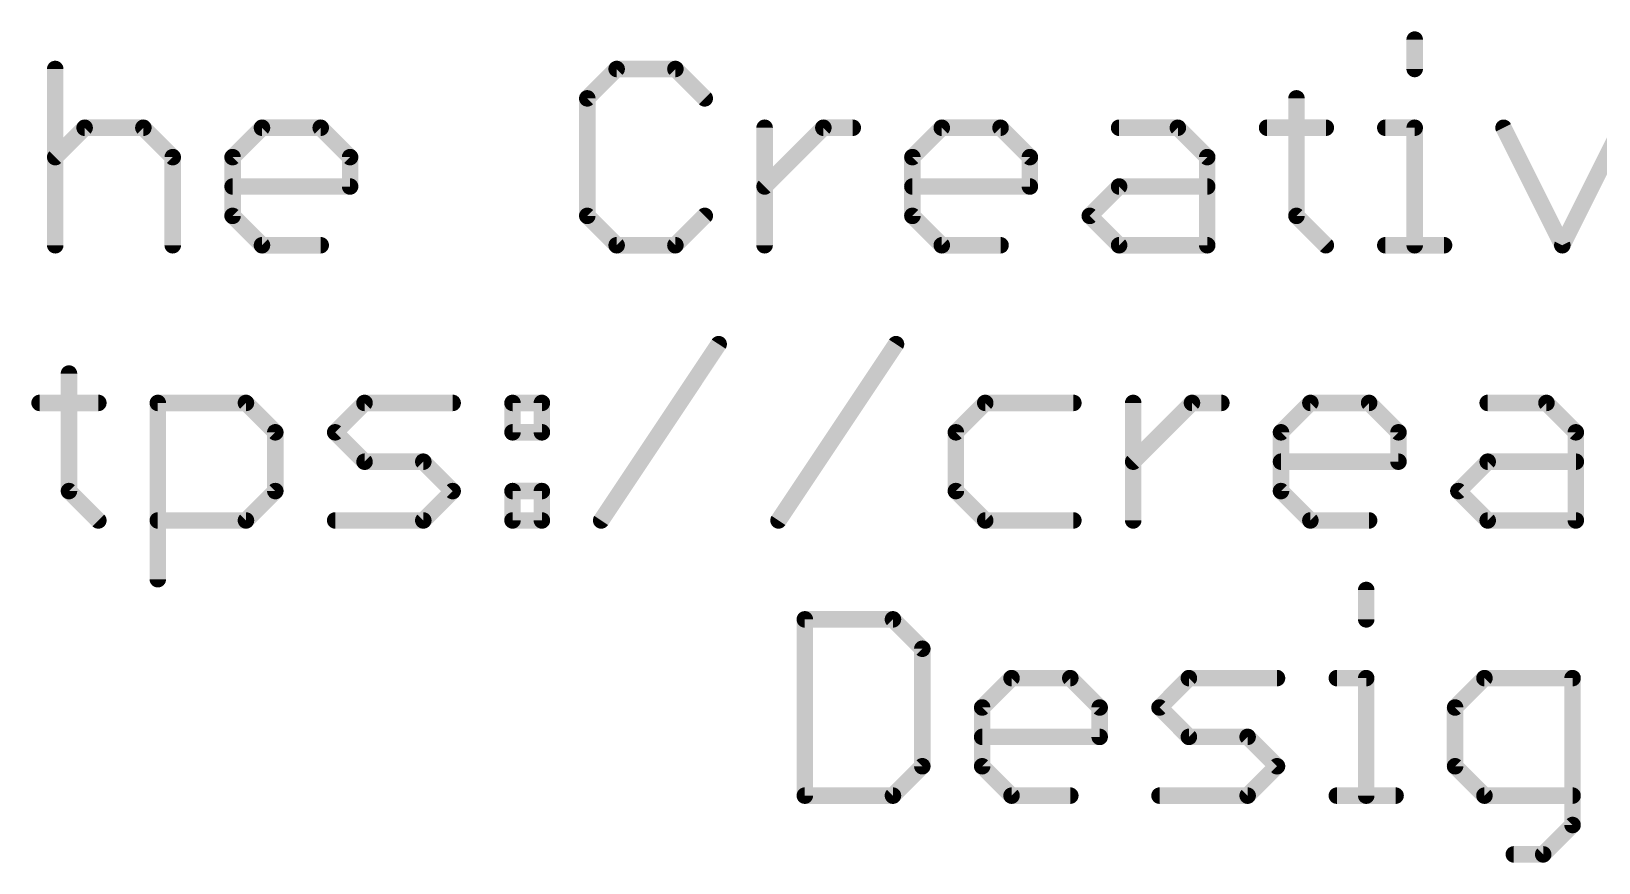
# Model space of a CAD drawing. Extents: x -29 to 78, y -18 to 17.
# Drawn here: x -3.94 to 10.53, y -18.32 to -10.65 of the extents above; entities that cross this region are included whole.
import ezdxf

# ---------------------------------------------------------------- set-up
doc = ezdxf.new("R2010")
doc.units = 0
doc.layers.add('51', color=53, linetype='CONTINUOUS')

msp = doc.modelspace()

# ---------------------------------------------------------------- linework, layer by layer
at = {"layer": '51', "const_width": 0.1524}
for points in [[(8.8298, -10.7256), (8.8298, -10.9968)], [(-3.7201, -10.9968), (-3.7201, -12.6238)], [(1.4626, -10.9968), (1.1914, -11.268)], [(2.0049, -10.9968), (1.4626, -10.9968)], [(2.2761, -11.268), (2.0049, -10.9968)], [(1.1914, -11.268), (1.1914, -12.3526)], [(7.7383, -11.268), (7.7383, -12.3526)], [(-3.7201, -11.8103), (-3.4489, -11.5391)], [(-3.4489, -11.5391), (-2.9066, -11.5391)], [(-2.9066, -11.5391), (-2.6354, -11.8103)], [(-2.0829, -11.8103), (-1.8117, -11.5391)], [(-1.8117, -11.5391), (-1.2694, -11.5391)], [(-1.2694, -11.5391), (-0.9982, -11.8103)], [(2.8286, -12.6238), (2.8286, -11.5391)], [(2.8286, -12.0815), (3.3709, -11.5391)], [(3.3709, -11.5391), (3.6421, -11.5391)], [(4.1929, -11.8103), (4.464, -11.5391)], [(4.464, -11.5391), (5.0064, -11.5391)], [(5.0064, -11.5391), (5.2775, -11.8103)], [(6.1012, -11.5391), (6.6435, -11.5391)], [(6.6435, -11.5391), (6.9147, -11.8103)], [(7.4672, -11.5391), (8.0095, -11.5391)], [(8.5586, -11.5391), (8.8298, -11.5391)], [(8.8298, -11.5391), (8.8298, -12.6238)], [(9.6501, -11.5391), (10.1924, -12.6238)], [(10.1924, -12.6238), (10.7347, -11.5391)], [(-2.6354, -11.8103), (-2.6354, -12.6238)], [(-2.0829, -12.3526), (-2.0829, -11.8103)], [(-0.9982, -11.8103), (-0.9982, -12.0815)], [(4.1929, -12.3526), (4.1929, -11.8103)], [(5.2775, -11.8103), (5.2775, -12.0815)], [(6.9147, -11.8103), (6.9147, -12.6238)], [(-0.9982, -12.0815), (-2.0829, -12.0815)], [(5.2775, -12.0815), (4.1929, -12.0815)], [(5.83, -12.3526), (6.1012, -12.0815)], [(6.1012, -12.0815), (6.9147, -12.0815)], [(-1.8117, -12.6238), (-2.0829, -12.3526)], [(1.1914, -12.3526), (1.4626, -12.6238)], [(2.0049, -12.6238), (2.2761, -12.3526)], [(4.464, -12.6238), (4.1929, -12.3526)], [(6.1012, -12.6238), (5.83, -12.3526)], [(7.7383, -12.3526), (8.0095, -12.6238)], [(-1.2694, -12.6238), (-1.8117, -12.6238)], [(1.4626, -12.6238), (2.0049, -12.6238)], [(5.0064, -12.6238), (4.464, -12.6238)], [(6.9147, -12.6238), (6.1012, -12.6238)], [(8.5586, -12.6238), (9.1009, -12.6238)], [(1.3198, -15.1638), (2.4045, -13.5368)], [(2.957, -15.1638), (4.0416, -13.5368)], [(-3.5933, -13.808), (-3.5933, -14.8926)], [(-3.8645, -14.0791), (-3.3222, -14.0791)], [(-2.7731, -15.7061), (-2.7731, -14.0791)], [(-2.7731, -14.0791), (-1.9596, -14.0791)], [(-1.9596, -14.0791), (-1.6884, -14.3503)], [(-1.1359, -14.3503), (-0.8648, -14.0791)], [(-0.8648, -14.0791), (-0.0513, -14.0791)], [(0.5012, -14.0791), (0.7724, -14.0791)], [(0.5012, -14.3503), (0.5012, -14.0791)], [(0.7724, -14.0791), (0.7724, -14.3503)], [(4.8653, -14.0791), (4.5941, -14.3503)], [(5.6788, -14.0791), (4.8653, -14.0791)], [(6.2313, -15.1638), (6.2313, -14.0791)], [(6.2313, -14.6215), (6.7736, -14.0791)], [(6.7736, -14.0791), (7.0448, -14.0791)], [(7.5956, -14.3503), (7.8668, -14.0791)], [(7.8668, -14.0791), (8.4091, -14.0791)], [(8.4091, -14.0791), (8.6802, -14.3503)], [(9.5039, -14.0791), (10.0462, -14.0791)], [(10.0462, -14.0791), (10.3174, -14.3503)], [(-1.6884, -14.3503), (-1.6884, -14.8926)], [(-0.8648, -14.6215), (-1.1359, -14.3503)], [(0.7724, -14.3503), (0.5012, -14.3503)], [(4.5941, -14.3503), (4.5941, -14.8926)], [(7.5956, -14.8926), (7.5956, -14.3503)], [(8.6802, -14.3503), (8.6802, -14.6215)], [(10.3174, -14.3503), (10.3174, -15.1638)], [(-0.3224, -14.6215), (-0.8648, -14.6215)], [(-0.0513, -14.8926), (-0.3224, -14.6215)], [(8.6802, -14.6215), (7.5956, -14.6215)], [(9.2327, -14.8926), (9.5039, -14.6215)], [(9.5039, -14.6215), (10.3174, -14.6215)], [(-3.5933, -14.8926), (-3.3222, -15.1638)], [(-1.6884, -14.8926), (-1.9596, -15.1638)], [(-0.3224, -15.1638), (-0.0513, -14.8926)], [(0.5012, -14.8926), (0.7724, -14.8926)], [(0.5012, -15.1638), (0.5012, -14.8926)], [(0.7724, -14.8926), (0.7724, -15.1638)], [(4.5941, -14.8926), (4.8653, -15.1638)], [(7.8668, -15.1638), (7.5956, -14.8926)], [(9.5039, -15.1638), (9.2327, -14.8926)], [(-1.9596, -15.1638), (-2.7731, -15.1638)], [(-1.1359, -15.1638), (-0.3224, -15.1638)], [(0.7724, -15.1638), (0.5012, -15.1638)], [(4.8653, -15.1638), (5.6788, -15.1638)], [(8.4091, -15.1638), (7.8668, -15.1638)], [(10.3174, -15.1638), (9.5039, -15.1638)], [(8.3824, -15.8056), (8.3824, -16.0768)], [(3.1997, -16.0768), (3.1997, -17.7038)], [(4.0132, -16.0768), (3.1997, -16.0768)], [(4.2844, -16.348), (4.0132, -16.0768)], [(4.2844, -17.4326), (4.2844, -16.348)], [(4.8369, -16.8903), (5.1081, -16.6191)], [(5.1081, -16.6191), (5.6504, -16.6191)], [(5.6504, -16.6191), (5.9216, -16.8903)], [(6.4741, -16.8903), (6.7452, -16.6191)], [(6.7452, -16.6191), (7.5587, -16.6191)], [(8.1112, -16.6191), (8.3824, -16.6191)], [(8.3824, -16.6191), (8.3824, -17.7038)], [(9.4738, -16.6191), (9.2027, -16.8903)], [(10.2873, -16.6191), (9.4738, -16.6191)], [(10.2873, -17.975), (10.2873, -16.6191)], [(4.8369, -17.4326), (4.8369, -16.8903)], [(5.9216, -16.8903), (5.9216, -17.1615)], [(6.7452, -17.1615), (6.4741, -16.8903)], [(9.2027, -16.8903), (9.2027, -17.4326)], [(5.9216, -17.1615), (4.8369, -17.1615)], [(7.2876, -17.1615), (6.7452, -17.1615)], [(7.5587, -17.4326), (7.2876, -17.1615)], [(4.0132, -17.7038), (4.2844, -17.4326)], [(5.1081, -17.7038), (4.8369, -17.4326)], [(7.2876, -17.7038), (7.5587, -17.4326)], [(9.2027, -17.4326), (9.4738, -17.7038)], [(3.1997, -17.7038), (4.0132, -17.7038)], [(5.6504, -17.7038), (5.1081, -17.7038)], [(6.4741, -17.7038), (7.2876, -17.7038)], [(8.1112, -17.7038), (8.6535, -17.7038)], [(9.4738, -17.7038), (10.2873, -17.7038)], [(10.0161, -18.2461), (10.2873, -17.975)], [(9.745, -18.2461), (10.0161, -18.2461)]]:
    msp.add_lwpolyline(points, dxfattribs=at)
at = {"layer": '51', "const_width": 0.0762}
for points in [[(8.8679, -10.7256, 1), (8.7917, -10.7256)], [(-3.682, -10.9968, 1), (-3.7582, -10.9968)], [(1.4626, -10.9587, 1), (1.4626, -11.0349)], [(1.4895, -11.0238, 1), (1.4356, -10.9699)], [(2.0318, -10.9699, 1), (1.978, -11.0238)], [(2.0049, -11.0349, 1), (2.0049, -10.9587)], [(8.7917, -10.9968, 1), (8.8679, -10.9968)], [(1.2295, -11.268, 1), (1.1533, -11.268)], [(1.1645, -11.241, 1), (1.2184, -11.2949)], [(2.2491, -11.2949, 1), (2.303, -11.241)], [(7.7764, -11.268, 1), (7.7002, -11.268)], [(-3.4489, -11.501, 1), (-3.4489, -11.5772)], [(-3.4219, -11.5661, 1), (-3.4758, -11.5122)], [(-2.8796, -11.5122, 1), (-2.9335, -11.5661)], [(-2.9066, -11.5772, 1), (-2.9066, -11.501)], [(-1.8117, -11.501, 1), (-1.8117, -11.5772)], [(-1.7848, -11.5661, 1), (-1.8387, -11.5122)], [(-1.2425, -11.5122, 1), (-1.2963, -11.5661)], [(-1.2694, -11.5772, 1), (-1.2694, -11.501)], [(2.8667, -11.5391, 1), (2.7905, -11.5391)], [(3.3709, -11.501, 1), (3.3709, -11.5772)], [(3.3978, -11.5661, 1), (3.344, -11.5122)], [(3.6421, -11.5772, 1), (3.6421, -11.501)], [(4.464, -11.501, 1), (4.464, -11.5772)], [(4.491, -11.5661, 1), (4.4371, -11.5122)], [(5.0333, -11.5122, 1), (4.9794, -11.5661)], [(5.0064, -11.5772, 1), (5.0064, -11.501)], [(6.1012, -11.501, 1), (6.1012, -11.5772)], [(6.6705, -11.5122, 1), (6.6166, -11.5661)], [(6.6435, -11.5772, 1), (6.6435, -11.501)], [(7.4672, -11.501, 1), (7.4672, -11.5772)], [(8.0095, -11.5772, 1), (8.0095, -11.501)], [(8.5586, -11.501, 1), (8.5586, -11.5772)], [(8.8679, -11.5391, 1), (8.7917, -11.5391)], [(8.8298, -11.5772, 1), (8.8298, -11.501)], [(9.6841, -11.5221, 1), (9.616, -11.5562)], [(-3.747, -11.7834, 1), (-3.6931, -11.8372)], [(-2.5973, -11.8103, 1), (-2.6735, -11.8103)], [(-2.6623, -11.8372, 1), (-2.6085, -11.7834)], [(-2.0448, -11.8103, 1), (-2.121, -11.8103)], [(-2.1098, -11.7834, 1), (-2.056, -11.8372)], [(-0.9601, -11.8103, 1), (-1.0363, -11.8103)], [(-1.0252, -11.8372, 1), (-0.9713, -11.7834)], [(4.231, -11.8103, 1), (4.1548, -11.8103)], [(4.1659, -11.7834, 1), (4.2198, -11.8372)], [(5.3156, -11.8103, 1), (5.2394, -11.8103)], [(5.2506, -11.8372, 1), (5.3045, -11.7834)], [(6.9528, -11.8103, 1), (6.8766, -11.8103)], [(6.8877, -11.8372, 1), (6.9416, -11.7834)], [(-2.0829, -12.0434, 1), (-2.0829, -12.1196)], [(-0.9982, -12.1196, 1), (-0.9982, -12.0434)], [(4.1929, -12.0434, 1), (4.1929, -12.1196)], [(5.2775, -12.1196, 1), (5.2775, -12.0434)], [(6.1012, -12.0434, 1), (6.1012, -12.1196)], [(6.1281, -12.1084, 1), (6.0742, -12.0545)], [(6.9147, -12.1196, 1), (6.9147, -12.0434)], [(-1.0363, -12.0815, 1), (-0.9601, -12.0815)], [(2.8016, -12.0545, 1), (2.8555, -12.1084)], [(5.2394, -12.0815, 1), (5.3156, -12.0815)], [(-2.056, -12.3257, 1), (-2.1098, -12.3796)], [(1.2184, -12.3257, 1), (1.1645, -12.3796)], [(2.303, -12.3796, 1), (2.2491, -12.3257)], [(4.2198, -12.3257, 1), (4.1659, -12.3796)], [(5.857, -12.3257, 1), (5.8031, -12.3796)], [(5.8031, -12.3257, 1), (5.857, -12.3796)], [(7.7653, -12.3257, 1), (7.7114, -12.3796)], [(-2.121, -12.3526, 1), (-2.0448, -12.3526)], [(1.1533, -12.3526, 1), (1.2295, -12.3526)], [(4.1548, -12.3526, 1), (4.231, -12.3526)], [(7.7002, -12.3526, 1), (7.7764, -12.3526)], [(-3.7582, -12.6238, 1), (-3.682, -12.6238)], [(-2.6735, -12.6238, 1), (-2.5973, -12.6238)], [(-1.8117, -12.5857, 1), (-1.8117, -12.6619)], [(-1.8387, -12.6507, 1), (-1.7848, -12.5969)], [(-1.2694, -12.6619, 1), (-1.2694, -12.5857)], [(1.4626, -12.5857, 1), (1.4626, -12.6619)], [(1.4356, -12.6507, 1), (1.4895, -12.5969)], [(1.978, -12.5969, 1), (2.0318, -12.6507)], [(2.0049, -12.6619, 1), (2.0049, -12.5857)], [(2.7905, -12.6238, 1), (2.8667, -12.6238)], [(4.464, -12.5857, 1), (4.464, -12.6619)], [(4.4371, -12.6507, 1), (4.491, -12.5969)], [(5.0064, -12.6619, 1), (5.0064, -12.5857)], [(6.1012, -12.5857, 1), (6.1012, -12.6619)], [(6.0742, -12.6507, 1), (6.1281, -12.5969)], [(6.8766, -12.6238, 1), (6.9528, -12.6238)], [(6.9147, -12.6619, 1), (6.9147, -12.5857)], [(7.9826, -12.6507, 1), (8.0364, -12.5969)], [(8.5586, -12.5857, 1), (8.5586, -12.6619)], [(8.7917, -12.6238, 1), (8.8679, -12.6238)], [(9.1009, -12.6619, 1), (9.1009, -12.5857)], [(10.1583, -12.6068, 1), (10.2265, -12.6408)], [(10.1583, -12.6408, 1), (10.2265, -12.6068)], [(2.4362, -13.5579, 1), (2.3728, -13.5157)], [(4.0733, -13.5579, 1), (4.0099, -13.5157)], [(-3.5552, -13.808, 1), (-3.6314, -13.808)], [(-3.8645, -14.041, 1), (-3.8645, -14.1172)], [(-3.3222, -14.1172, 1), (-3.3222, -14.041)], [(-2.735, -14.0791, 1), (-2.8112, -14.0791)], [(-2.7731, -14.041, 1), (-2.7731, -14.1172)], [(-1.9326, -14.0522, 1), (-1.9865, -14.1061)], [(-1.9596, -14.1172, 1), (-1.9596, -14.041)], [(-0.8648, -14.041, 1), (-0.8648, -14.1172)], [(-0.8378, -14.1061, 1), (-0.8917, -14.0522)], [(-0.0513, -14.1172, 1), (-0.0513, -14.041)], [(0.5012, -14.041, 1), (0.5012, -14.1172)], [(0.5393, -14.0791, 1), (0.4631, -14.0791)], [(0.8105, -14.0791, 1), (0.7343, -14.0791)], [(0.7724, -14.1172, 1), (0.7724, -14.041)], [(4.8653, -14.041, 1), (4.8653, -14.1172)], [(4.8922, -14.1061, 1), (4.8384, -14.0522)], [(5.6788, -14.1172, 1), (5.6788, -14.041)], [(6.2694, -14.0791, 1), (6.1932, -14.0791)], [(6.7736, -14.041, 1), (6.7736, -14.1172)], [(6.8006, -14.1061, 1), (6.7467, -14.0522)], [(7.0448, -14.1172, 1), (7.0448, -14.041)], [(7.8668, -14.041, 1), (7.8668, -14.1172)], [(7.8937, -14.1061, 1), (7.8398, -14.0522)], [(8.436, -14.0522, 1), (8.3821, -14.1061)], [(8.4091, -14.1172, 1), (8.4091, -14.041)], [(9.5039, -14.041, 1), (9.5039, -14.1172)], [(10.0732, -14.0522, 1), (10.0193, -14.1061)], [(10.0462, -14.1172, 1), (10.0462, -14.041)], [(-1.6503, -14.3503, 1), (-1.7265, -14.3503)], [(-1.7154, -14.3772, 1), (-1.6615, -14.3234)], [(-1.109, -14.3234, 1), (-1.1629, -14.3772)], [(-1.1629, -14.3234, 1), (-1.109, -14.3772)], [(0.5012, -14.3122, 1), (0.5012, -14.3884)], [(0.4631, -14.3503, 1), (0.5393, -14.3503)], [(0.7343, -14.3503, 1), (0.8105, -14.3503)], [(0.7724, -14.3884, 1), (0.7724, -14.3122)], [(4.6322, -14.3503, 1), (4.556, -14.3503)], [(4.5672, -14.3234, 1), (4.6211, -14.3772)], [(7.6337, -14.3503, 1), (7.5575, -14.3503)], [(7.5686, -14.3234, 1), (7.6225, -14.3772)], [(8.7183, -14.3503, 1), (8.6421, -14.3503)], [(8.6533, -14.3772, 1), (8.7072, -14.3234)], [(10.3555, -14.3503, 1), (10.2793, -14.3503)], [(10.2905, -14.3772, 1), (10.3443, -14.3234)], [(-0.8648, -14.5834, 1), (-0.8648, -14.6596)], [(-0.8917, -14.6484, 1), (-0.8378, -14.5945)], [(-0.2955, -14.5945, 1), (-0.3494, -14.6484)], [(-0.3224, -14.6596, 1), (-0.3224, -14.5834)], [(6.2043, -14.5945, 1), (6.2582, -14.6484)], [(7.5956, -14.5834, 1), (7.5956, -14.6596)], [(8.6421, -14.6215, 1), (8.7183, -14.6215)], [(8.6802, -14.6596, 1), (8.6802, -14.5834)], [(9.5039, -14.5834, 1), (9.5039, -14.6596)], [(9.5308, -14.6484, 1), (9.477, -14.5945)], [(10.3174, -14.6596, 1), (10.3174, -14.5834)], [(-3.5664, -14.8657, 1), (-3.6203, -14.9196)], [(-3.6314, -14.8926, 1), (-3.5552, -14.8926)], [(-1.7265, -14.8926, 1), (-1.6503, -14.8926)], [(-1.6615, -14.9196, 1), (-1.7153, -14.8657)], [(-0.0243, -14.9196, 1), (-0.0782, -14.8657)], [(-0.0782, -14.9196, 1), (-0.0243, -14.8657)], [(0.5012, -14.8545, 1), (0.5012, -14.9307)], [(0.5393, -14.8926, 1), (0.4631, -14.8926)], [(0.8105, -14.8926, 1), (0.7343, -14.8926)], [(0.7724, -14.9307, 1), (0.7724, -14.8545)], [(4.6211, -14.8657, 1), (4.5672, -14.9196)], [(4.556, -14.8926, 1), (4.6322, -14.8926)], [(7.6225, -14.8657, 1), (7.5686, -14.9196)], [(7.5575, -14.8926, 1), (7.6337, -14.8926)], [(9.2597, -14.8657, 1), (9.2058, -14.9196)], [(9.2058, -14.8657, 1), (9.2597, -14.9196)], [(-3.3491, -15.1907, 1), (-3.2952, -15.1369)], [(-2.7731, -15.1257, 1), (-2.7731, -15.2019)], [(-1.9865, -15.1369, 1), (-1.9326, -15.1907)], [(-1.9596, -15.2019, 1), (-1.9596, -15.1257)], [(-1.1359, -15.1257, 1), (-1.1359, -15.2019)], [(-0.3494, -15.1369, 1), (-0.2955, -15.1907)], [(-0.3224, -15.2019, 1), (-0.3224, -15.1257)], [(0.5012, -15.1257, 1), (0.5012, -15.2019)], [(0.4631, -15.1638, 1), (0.5393, -15.1638)], [(0.7343, -15.1638, 1), (0.8105, -15.1638)], [(0.7724, -15.2019, 1), (0.7724, -15.1257)], [(1.2881, -15.1427, 1), (1.3515, -15.1849)], [(2.9253, -15.1427, 1), (2.9887, -15.1849)], [(4.8653, -15.1257, 1), (4.8653, -15.2019)], [(4.8384, -15.1907, 1), (4.8922, -15.1369)], [(5.6788, -15.2019, 1), (5.6788, -15.1257)], [(6.1932, -15.1638, 1), (6.2694, -15.1638)], [(7.8668, -15.1257, 1), (7.8668, -15.2019)], [(7.8398, -15.1907, 1), (7.8937, -15.1369)], [(8.4091, -15.2019, 1), (8.4091, -15.1257)], [(9.5039, -15.1257, 1), (9.5039, -15.2019)], [(9.477, -15.1907, 1), (9.5308, -15.1369)], [(10.2793, -15.1638, 1), (10.3555, -15.1638)], [(10.3174, -15.2019, 1), (10.3174, -15.1257)], [(-2.8112, -15.7061, 1), (-2.735, -15.7061)], [(8.4205, -15.8056, 1), (8.3443, -15.8056)], [(3.2378, -16.0768, 1), (3.1616, -16.0768)], [(3.1997, -16.0387, 1), (3.1997, -16.1149)], [(4.0402, -16.0499, 1), (3.9863, -16.1038)], [(4.0132, -16.1149, 1), (4.0132, -16.0387)], [(8.3443, -16.0768, 1), (8.4205, -16.0768)], [(4.3225, -16.348, 1), (4.2463, -16.348)], [(4.2575, -16.3749, 1), (4.3113, -16.321)], [(5.1081, -16.581, 1), (5.1081, -16.6572)], [(5.135, -16.6461, 1), (5.0811, -16.5922)], [(5.6773, -16.5922, 1), (5.6235, -16.6461)], [(5.6504, -16.6572, 1), (5.6504, -16.581)], [(6.7452, -16.581, 1), (6.7452, -16.6572)], [(6.7722, -16.6461, 1), (6.7183, -16.5922)], [(7.5587, -16.6572, 1), (7.5587, -16.581)], [(8.1112, -16.581, 1), (8.1112, -16.6572)], [(8.4205, -16.6191, 1), (8.3443, -16.6191)], [(8.3824, -16.6572, 1), (8.3824, -16.581)], [(9.4738, -16.581, 1), (9.4738, -16.6572)], [(9.5008, -16.6461, 1), (9.4469, -16.5922)], [(10.3254, -16.6191, 1), (10.2492, -16.6191)], [(10.2873, -16.6572, 1), (10.2873, -16.581)], [(4.875, -16.8903, 1), (4.7988, -16.8903)], [(4.81, -16.8634, 1), (4.8638, -16.9172)], [(5.9597, -16.8903, 1), (5.8835, -16.8903)], [(5.8946, -16.9172, 1), (5.9485, -16.8634)], [(6.501, -16.8634, 1), (6.4471, -16.9172)], [(6.4471, -16.8634, 1), (6.501, -16.9172)], [(9.2408, -16.8903, 1), (9.1646, -16.8903)], [(9.1757, -16.8634, 1), (9.2296, -16.9172)], [(4.8369, -17.1234, 1), (4.8369, -17.1996)], [(5.8835, -17.1615, 1), (5.9597, -17.1615)], [(5.9216, -17.1996, 1), (5.9216, -17.1234)], [(6.7452, -17.1234, 1), (6.7452, -17.1996)], [(6.7183, -17.1884, 1), (6.7722, -17.1345)], [(7.3145, -17.1345, 1), (7.2606, -17.1884)], [(7.2876, -17.1996, 1), (7.2876, -17.1234)], [(4.3113, -17.4596, 1), (4.2575, -17.4057)], [(4.8638, -17.4057, 1), (4.81, -17.4596)], [(7.5857, -17.4596, 1), (7.5318, -17.4057)], [(9.2296, -17.4057, 1), (9.1757, -17.4596)], [(4.2463, -17.4326, 1), (4.3225, -17.4326)], [(4.7988, -17.4326, 1), (4.875, -17.4326)], [(7.5318, -17.4596, 1), (7.5857, -17.4057)], [(9.1646, -17.4326, 1), (9.2408, -17.4326)], [(3.1997, -17.6657, 1), (3.1997, -17.7419)], [(3.9863, -17.6769, 1), (4.0402, -17.7307)], [(4.0132, -17.7419, 1), (4.0132, -17.6657)], [(5.1081, -17.6657, 1), (5.1081, -17.7419)], [(5.0811, -17.7307, 1), (5.135, -17.6769)], [(5.6504, -17.7419, 1), (5.6504, -17.6657)], [(6.4741, -17.6657, 1), (6.4741, -17.7419)], [(7.2606, -17.6769, 1), (7.3145, -17.7307)], [(7.2876, -17.7419, 1), (7.2876, -17.6657)], [(8.1112, -17.6657, 1), (8.1112, -17.7419)], [(8.6535, -17.7419, 1), (8.6535, -17.6657)], [(9.4738, -17.6657, 1), (9.4738, -17.7419)], [(9.4469, -17.7307, 1), (9.5008, -17.6769)], [(10.2873, -17.7419, 1), (10.2873, -17.6657)], [(3.1616, -17.7038, 1), (3.2378, -17.7038)], [(8.3443, -17.7038, 1), (8.4205, -17.7038)], [(10.2492, -17.975, 1), (10.3254, -17.975)], [(10.3143, -18.0019, 1), (10.2604, -17.948)], [(9.745, -18.208, 1), (9.745, -18.2842)], [(9.9892, -18.2192, 1), (10.0431, -18.2731)], [(10.0161, -18.2842, 1), (10.0161, -18.208)]]:
    msp.add_lwpolyline(points, format="xyb", dxfattribs=at)

doc.saveas('drawing.dxf')
